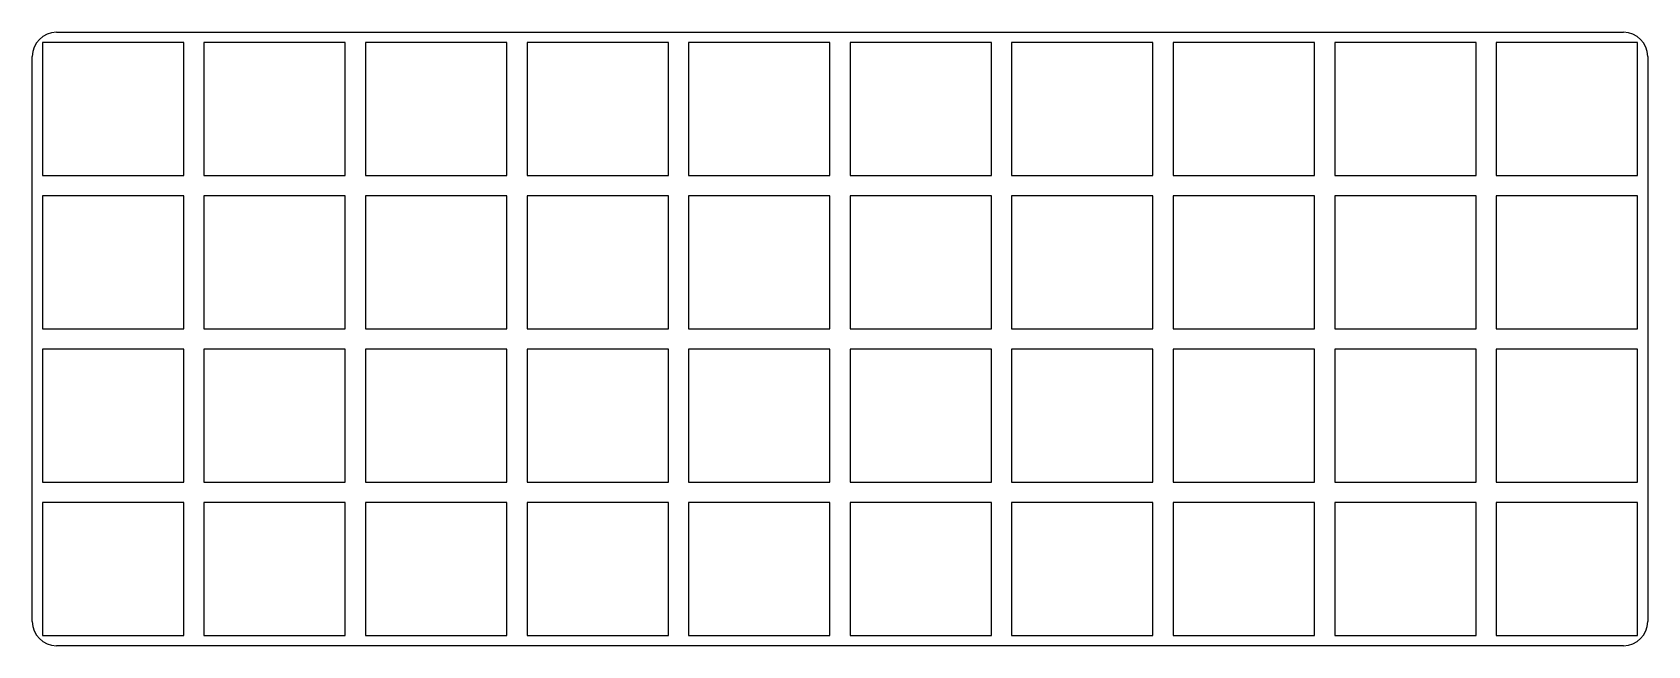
# Model space of a CAD drawing. Header units: millimetres. Extents: x -10 to 190, y -10 to 66.
import ezdxf

# ---------------------------------------------------------------- set-up
doc = ezdxf.new("R2010")
doc.units = ezdxf.units.MM

msp = doc.modelspace()

# ---------------------------------------------------------------- linework, layer by layer
for p, q in [((-7, 66.5), (187, 66.5)), ((8.75, 65.25), (-8.75, 65.25)), ((-8.75, 65.25), (-8.75, 48.75)), ((8.75, 48.75), (8.75, 65.25)), ((28.75, 65.25), (11.25, 65.25)), ((11.25, 65.25), (11.25, 48.75)), ((28.75, 48.75), (28.75, 65.25)), ((48.75, 65.25), (31.25, 65.25)), ((31.25, 65.25), (31.25, 48.75)), ((48.75, 48.75), (48.75, 65.25)), ((68.75, 65.25), (51.25, 65.25)), ((51.25, 65.25), (51.25, 48.75)), ((68.75, 48.75), (68.75, 65.25)), ((88.75, 65.25), (71.25, 65.25)), ((71.25, 65.25), (71.25, 48.75)), ((88.75, 48.75), (88.75, 65.25)), ((108.75, 65.25), (91.25, 65.25)), ((91.25, 65.25), (91.25, 48.75)), ((108.75, 48.75), (108.75, 65.25)), ((128.75, 65.25), (111.25, 65.25)), ((111.25, 65.25), (111.25, 48.75)), ((128.75, 48.75), (128.75, 65.25)), ((148.75, 65.25), (131.25, 65.25)), ((131.25, 65.25), (131.25, 48.75)), ((148.75, 48.75), (148.75, 65.25)), ((168.75, 65.25), (151.25, 65.25)), ((151.25, 65.25), (151.25, 48.75)), ((168.75, 48.75), (168.75, 65.25)), ((188.75, 65.25), (171.25, 65.25)), ((171.25, 65.25), (171.25, 48.75)), ((188.75, 48.75), (188.75, 65.25)), ((-10, -6.5), (-10, 63.5)), ((190, 63.5), (190, -6.5)), ((-8.75, 48.75), (8.75, 48.75)), ((11.25, 48.75), (28.75, 48.75)), ((31.25, 48.75), (48.75, 48.75)), ((51.25, 48.75), (68.75, 48.75)), ((71.25, 48.75), (88.75, 48.75)), ((91.25, 48.75), (108.75, 48.75)), ((111.25, 48.75), (128.75, 48.75)), ((131.25, 48.75), (148.75, 48.75)), ((151.25, 48.75), (168.75, 48.75)), ((171.25, 48.75), (188.75, 48.75)), ((8.75, 46.25), (-8.75, 46.25)), ((-8.75, 46.25), (-8.75, 29.75)), ((8.75, 29.75), (8.75, 46.25)), ((28.75, 46.25), (11.25, 46.25)), ((11.25, 46.25), (11.25, 29.75)), ((28.75, 29.75), (28.75, 46.25)), ((48.75, 46.25), (31.25, 46.25)), ((31.25, 46.25), (31.25, 29.75)), ((48.75, 29.75), (48.75, 46.25)), ((68.75, 46.25), (51.25, 46.25)), ((51.25, 46.25), (51.25, 29.75)), ((68.75, 29.75), (68.75, 46.25)), ((88.75, 46.25), (71.25, 46.25)), ((71.25, 46.25), (71.25, 29.75)), ((88.75, 29.75), (88.75, 46.25)), ((108.75, 46.25), (91.25, 46.25)), ((91.25, 46.25), (91.25, 29.75)), ((108.75, 29.75), (108.75, 46.25)), ((128.75, 46.25), (111.25, 46.25)), ((111.25, 46.25), (111.25, 29.75)), ((128.75, 29.75), (128.75, 46.25)), ((148.75, 46.25), (131.25, 46.25)), ((131.25, 46.25), (131.25, 29.75)), ((148.75, 29.75), (148.75, 46.25)), ((168.75, 46.25), (151.25, 46.25)), ((151.25, 46.25), (151.25, 29.75)), ((168.75, 29.75), (168.75, 46.25)), ((188.75, 46.25), (171.25, 46.25)), ((171.25, 46.25), (171.25, 29.75)), ((188.75, 29.75), (188.75, 46.25)), ((-8.75, 29.75), (8.75, 29.75)), ((11.25, 29.75), (28.75, 29.75)), ((31.25, 29.75), (48.75, 29.75)), ((51.25, 29.75), (68.75, 29.75)), ((71.25, 29.75), (88.75, 29.75)), ((91.25, 29.75), (108.75, 29.75)), ((111.25, 29.75), (128.75, 29.75)), ((131.25, 29.75), (148.75, 29.75)), ((151.25, 29.75), (168.75, 29.75)), ((171.25, 29.75), (188.75, 29.75)), ((8.75, 27.25), (-8.75, 27.25)), ((-8.75, 27.25), (-8.75, 10.75)), ((8.75, 10.75), (8.75, 27.25)), ((28.75, 27.25), (11.25, 27.25)), ((11.25, 27.25), (11.25, 10.75)), ((28.75, 10.75), (28.75, 27.25)), ((48.75, 27.25), (31.25, 27.25)), ((31.25, 27.25), (31.25, 10.75)), ((48.75, 10.75), (48.75, 27.25)), ((68.75, 27.25), (51.25, 27.25)), ((51.25, 27.25), (51.25, 10.75)), ((68.75, 10.75), (68.75, 27.25)), ((88.75, 27.25), (71.25, 27.25)), ((71.25, 27.25), (71.25, 10.75)), ((88.75, 10.75), (88.75, 27.25)), ((108.75, 27.25), (91.25, 27.25)), ((91.25, 27.25), (91.25, 10.75)), ((108.75, 10.75), (108.75, 27.25)), ((128.75, 27.25), (111.25, 27.25)), ((111.25, 27.25), (111.25, 10.75)), ((128.75, 10.75), (128.75, 27.25)), ((148.75, 27.25), (131.25, 27.25)), ((131.25, 27.25), (131.25, 10.75)), ((148.75, 10.75), (148.75, 27.25)), ((168.75, 27.25), (151.25, 27.25)), ((151.25, 27.25), (151.25, 10.75)), ((168.75, 10.75), (168.75, 27.25)), ((188.75, 27.25), (171.25, 27.25)), ((171.25, 27.25), (171.25, 10.75)), ((188.75, 10.75), (188.75, 27.25)), ((-8.75, 10.75), (8.75, 10.75)), ((11.25, 10.75), (28.75, 10.75)), ((31.25, 10.75), (48.75, 10.75)), ((51.25, 10.75), (68.75, 10.75)), ((71.25, 10.75), (88.75, 10.75)), ((91.25, 10.75), (108.75, 10.75)), ((111.25, 10.75), (128.75, 10.75)), ((131.25, 10.75), (148.75, 10.75)), ((151.25, 10.75), (168.75, 10.75)), ((171.25, 10.75), (188.75, 10.75)), ((8.75, 8.25), (-8.75, 8.25)), ((-8.75, 8.25), (-8.75, -8.25)), ((8.75, -8.25), (8.75, 8.25)), ((28.75, 8.25), (11.25, 8.25)), ((11.25, 8.25), (11.25, -8.25)), ((28.75, -8.25), (28.75, 8.25)), ((48.75, 8.25), (31.25, 8.25)), ((31.25, 8.25), (31.25, -8.25)), ((48.75, -8.25), (48.75, 8.25)), ((68.75, 8.25), (51.25, 8.25)), ((51.25, 8.25), (51.25, -8.25)), ((68.75, -8.25), (68.75, 8.25)), ((88.75, 8.25), (71.25, 8.25)), ((71.25, 8.25), (71.25, -8.25)), ((88.75, -8.25), (88.75, 8.25)), ((108.75, 8.25), (91.25, 8.25)), ((91.25, 8.25), (91.25, -8.25)), ((108.75, -8.25), (108.75, 8.25)), ((128.75, 8.25), (111.25, 8.25)), ((111.25, 8.25), (111.25, -8.25)), ((128.75, -8.25), (128.75, 8.25)), ((148.75, 8.25), (131.25, 8.25)), ((131.25, 8.25), (131.25, -8.25)), ((148.75, -8.25), (148.75, 8.25)), ((168.75, 8.25), (151.25, 8.25)), ((151.25, 8.25), (151.25, -8.25)), ((168.75, -8.25), (168.75, 8.25)), ((188.75, 8.25), (171.25, 8.25)), ((171.25, 8.25), (171.25, -8.25)), ((188.75, -8.25), (188.75, 8.25)), ((-8.75, -8.25), (8.75, -8.25)), ((187, -9.5), (-7, -9.5)), ((11.25, -8.25), (28.75, -8.25)), ((31.25, -8.25), (48.75, -8.25)), ((51.25, -8.25), (68.75, -8.25)), ((71.25, -8.25), (88.75, -8.25)), ((91.25, -8.25), (108.75, -8.25)), ((111.25, -8.25), (128.75, -8.25)), ((131.25, -8.25), (148.75, -8.25)), ((151.25, -8.25), (168.75, -8.25)), ((171.25, -8.25), (188.75, -8.25))]:
    msp.add_line(p, q)
for centre, start, end in [((-7, 63.5), 90, 180), ((187, 63.5), 0, 90), ((-7, -6.5), 180, 270), ((187, -6.5), 270, 0)]:
    msp.add_arc(centre, 3, start, end)

doc.saveas('drawing.dxf')
